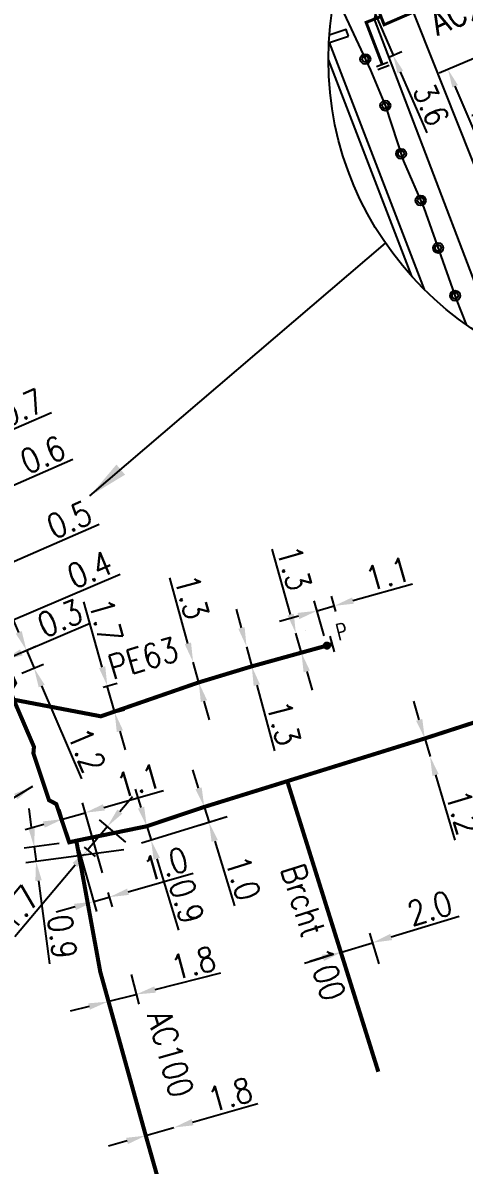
# Model space of a CAD drawing. Header units: millimetres. Extents: x 155997 to 157006, y 121209 to 122008.
# Drawn here: x 156611.3 to 156638.5, y 121338.4 to 121408.8 of the extents above; entities that cross this region are included whole.
import ezdxf
from ezdxf.enums import TextEntityAlignment as Align

# ---------------------------------------------------------------- set-up
doc = ezdxf.new("R2010")
doc.units = ezdxf.units.MM
for name, pattern in [('L_25_AP', [2000, 1000, 1000]), ('L_25_PE', [2000, 1000, 1000]), ('L_RAC_AP', [3.5, 2, -1.5])]:
    doc.linetypes.add(name, pattern=pattern)
doc.layers.get('0').update_dxf_attribs({"linetype": 'CONTINUOUS'})
for name, color, linetype in [('L_150', 1, 'CONTINUOUS'), ('L_300', 7, 'CONTINUOUS'), ('L_340', 7, 'CONTINUOUS'), ('L_420', 7, 'CONTINUOUS'), ('L_900', 7, 'CONTINUOUS')]:
    doc.layers.add(name, color=color, linetype=linetype)
doc.layers.add('L_170', color=7, linetype='CONTINUOUS', plot=False)
doc.styles.add('G_ROMANS', font='ROMANS.SHX', dxfattribs={"width": 0.75})
doc.styles.get("Standard").update_dxf_attribs({"font": 'romans.shx', "width": 0.85})
doc.dimstyles.get("Standard").update_dxf_attribs({"dimtxt": 1.5, "dimasz": 1.2, "dimexe": 0.625, "dimexo": 0.625, "dimgap": 0.25, "dimtad": 1, "dimdec": 1, "dimzin": 0, "dimdsep": 46, "dimtxsty": 'Standard', "dimcen": -0.5, "dimadec": 0, "dimazin": 0, "dimtfac": 1, "dimtdec": 1, "dimtmove": 0, "dimatfit": 3, "dimfxl": 0, "dimtolj": 1, "dimtzin": 0, "dimarcsym": 0})

# ---------------------------------------------------------------- blocks, each defined once
blk = doc.blocks.new('*D746')
at = {"layer": 'L_150', "color": 0, "linetype": 'Continuous', "lineweight": -2, "transparency": 16777216}
for p, q in [((156616.254, 121349.685), (156616.724, 121347.853)), ((156617.998, 121350.132), (156618.468, 121348.301)), ((156619.475, 121349.204), (156623.532, 121350.246)), ((156616.569, 121348.459), (156618.312, 121348.906)), ((156615.406, 121348.161), (156614.244, 121347.862))]:
    blk.add_line(p, q, dxfattribs=at)
at = {"layer": 'L_150', "color": 0, "linetype": 'Continuous', "transparency": 16777216}
for points in [[(156619.425, 121349.398), (156619.524, 121349.011), (156618.312, 121348.906)], [(156615.357, 121348.354), (156615.456, 121347.967), (156616.569, 121348.459)]]:
    blk.add_solid(points, dxfattribs=at)
at = {"layer": 'L_150', "color": 0, "linetype": 'Continuous', "transparency": 16777216, "insert": (156621.836, 121350.843), "char_height": 1.5, "attachment_point": 5, "rotation": 14.39022}
blk.add_mtext('\\A1;1.8', dxfattribs=at)
blk = doc.blocks.new('*D747')
at = {"layer": 'L_150', "color": 0, "linetype": 'Continuous', "lineweight": -2, "transparency": 16777216}
for p, q in [((156621.786, 121341.022), (156625.813, 121342.175)), ((156618.902, 121340.196), (156620.632, 121340.691)), ((156617.748, 121339.865), (156616.594, 121339.535))]:
    blk.add_line(p, q, dxfattribs=at)
at = {"layer": 'L_150', "color": 0, "linetype": 'Continuous', "transparency": 16777216}
for points in [[(156621.731, 121341.214), (156621.841, 121340.829), (156620.632, 121340.691)], [(156617.693, 121340.057), (156617.803, 121339.673), (156618.902, 121340.196)]]:
    blk.add_solid(points, dxfattribs=at)
at = {"layer": 'L_150', "color": 0, "linetype": 'Continuous', "transparency": 16777216, "insert": (156624.101, 121342.725), "char_height": 1.5, "attachment_point": 5, "rotation": 15.982}
blk.add_mtext('\\A1;1.8', dxfattribs=at)
blk = doc.blocks.new('*D716')
at = {"layer": 'L_150', "color": 0, "linetype": 'Continuous', "lineweight": -2, "transparency": 16777216}
for p, q in [((156635.768, 121365.846), (156635.427, 121366.996)), ((156636.108, 121364.695), (156636.434, 121363.592)), ((156636.775, 121362.442), (156637.963, 121358.424))]:
    blk.add_line(p, q, dxfattribs=at)
at = {"layer": 'L_150', "color": 0, "linetype": 'Continuous', "transparency": 16777216}
for points in [[(156635.959, 121365.902), (156635.576, 121365.789), (156636.108, 121364.695)], [(156636.966, 121362.498), (156636.583, 121362.385), (156636.434, 121363.592)]]:
    blk.add_solid(points, dxfattribs=at)
at = {"layer": 'L_150', "color": 0, "linetype": 'Continuous', "transparency": 16777216, "insert": (156638.498, 121360.141), "char_height": 1.5, "attachment_point": 5, "rotation": 286.47761}
blk.add_mtext('\\A1;1.2', dxfattribs=at)
blk = doc.blocks.new('*D728')
at = {"layer": 'L_150', "color": 0, "linetype": 'Continuous', "lineweight": -2, "transparency": 16777216}
for p, q in [((156616.211, 121369.093), (156615.09, 121373.13)), ((156616.28, 121367.867), (156617.134, 121368.104)), ((156616.986, 121366.299), (156616.532, 121367.937)), ((156616.735, 121366.229), (156617.589, 121366.466)), ((156617.307, 121365.143), (156617.628, 121363.986))]:
    blk.add_line(p, q, dxfattribs=at)
at = {"layer": 'L_150', "color": 0, "linetype": 'Continuous', "transparency": 16777216}
for points in [[(156616.403, 121369.147), (156616.018, 121369.04), (156616.532, 121367.937)], [(156617.5, 121365.196), (156617.115, 121365.089), (156616.986, 121366.299)]]:
    blk.add_solid(points, dxfattribs=at)
at = {"layer": 'L_150', "color": 0, "linetype": 'Continuous', "transparency": 16777216, "insert": (156616.453, 121371.957), "char_height": 1.5, "attachment_point": 5, "rotation": 285.51558}
blk.add_mtext('\\A1;1.7', dxfattribs=at)
blk = doc.blocks.new('*D729')
at = {"layer": 'L_150', "color": 0, "linetype": 'Continuous', "lineweight": -2, "transparency": 16777216}
for p, q in [((156621.501, 121370.562), (156620.38, 121374.598)), ((156622.17, 121368.153), (156621.822, 121369.406)), ((156622.491, 121366.997), (156622.812, 121365.84))]:
    blk.add_line(p, q, dxfattribs=at)
at = {"layer": 'L_150', "color": 0, "linetype": 'Continuous', "transparency": 16777216}
for points in [[(156621.694, 121370.615), (156621.308, 121370.508), (156621.822, 121369.406)], [(156622.683, 121367.05), (156622.298, 121366.943), (156622.17, 121368.153)]]:
    blk.add_solid(points, dxfattribs=at)
at = {"layer": 'L_150', "color": 0, "linetype": 'Continuous', "transparency": 16777216, "insert": (156621.744, 121373.426), "char_height": 1.5, "attachment_point": 5, "rotation": 285.51558}
blk.add_mtext('\\A1;1.3', dxfattribs=at)
blk = doc.blocks.new('*D730')
at = {"layer": 'L_150', "color": 0, "linetype": 'Continuous', "lineweight": -2, "transparency": 16777216}
for p, q in [((156624.808, 121371.51), (156624.498, 121372.669)), ((156625.118, 121370.351), (156625.441, 121369.143)), ((156625.751, 121367.984), (156626.833, 121363.937))]:
    blk.add_line(p, q, dxfattribs=at)
at = {"layer": 'L_150', "color": 0, "linetype": 'Continuous', "transparency": 16777216}
for points in [[(156625.001, 121371.561), (156624.614, 121371.458), (156625.118, 121370.351)], [(156625.944, 121368.035), (156625.557, 121367.932), (156625.441, 121369.143)]]:
    blk.add_solid(points, dxfattribs=at)
at = {"layer": 'L_150', "color": 0, "linetype": 'Continuous', "transparency": 16777216, "insert": (156627.413, 121365.639), "char_height": 1.5, "attachment_point": 5, "rotation": 284.97435}
blk.add_mtext('\\A1;1.3', dxfattribs=at)
blk = doc.blocks.new('*D731')
at = {"layer": 'L_340', "color": 0, "linetype": 'Continuous', "lineweight": -2, "transparency": 16777216}
for p, q in [((156631.68, 121373.201), (156635.361, 121374.243)), ((156629.906, 121371.027), (156629.297, 121373.176)), ((156629.467, 121372.575), (156630.526, 121372.874)), ((156630.624, 121372.529), (156630.355, 121373.476)), ((156628.313, 121372.248), (156627.158, 121371.921))]:
    blk.add_line(p, q, dxfattribs=at)
at = {"layer": 'L_340', "color": 0, "linetype": 'Continuous', "transparency": 16777216}
for points in [[(156631.626, 121373.394), (156631.735, 121373.009), (156630.526, 121372.874)], [(156628.258, 121372.44), (156628.367, 121372.055), (156629.467, 121372.575)]]:
    blk.add_solid(points, dxfattribs=at)
at = {"layer": 'L_340', "color": 0, "linetype": 'Continuous', "transparency": 16777216, "insert": (156633.825, 121374.848), "char_height": 1.5, "attachment_point": 5, "rotation": 15.80752}
blk.add_mtext('\\A1;1.1', dxfattribs=at)
blk = doc.blocks.new('*D732')
at = {"layer": 'L_340', "color": 0, "linetype": 'Continuous', "lineweight": -2, "transparency": 16777216}
for p, q in [((156627.836, 121372.337), (156626.695, 121376.368)), ((156628.504, 121369.98), (156628.163, 121371.183)), ((156628.765, 121371.353), (156628.765, 121371.353)), ((156629.475, 121370.255), (156627.902, 121369.81)), ((156628.831, 121368.825), (156629.157, 121367.671))]:
    blk.add_line(p, q, dxfattribs=at)
at = {"layer": 'L_340', "color": 0, "linetype": 'Continuous', "transparency": 16777216}
for points in [[(156628.029, 121372.392), (156627.644, 121372.283), (156628.163, 121371.183)], [(156629.023, 121368.88), (156628.638, 121368.771), (156628.504, 121369.98)]]:
    blk.add_solid(points, dxfattribs=at)
at = {"layer": 'L_340', "color": 0, "linetype": 'Continuous', "transparency": 16777216, "insert": (156628.064, 121375.203), "char_height": 1.5, "attachment_point": 5, "rotation": 285.80752}
blk.add_mtext('\\A1;1.3', dxfattribs=at)
blk = doc.blocks.new('L_340_07')
at = {"color": 0, "linetype": 'Continuous', "const_width": 0.25, "flags": 128}
blk.add_lwpolyline([(0, 0), (0.35, 0)], dxfattribs=at)
at = {"color": 0, "linetype": 'Continuous', "flags": 128}
blk.add_lwpolyline([(0.35, -0.5), (0.35, 0.5)], dxfattribs=at)
at = {"color": 0, "linetype": 'Continuous', "width": 0.75, "flags": 3}
for tag, p in [('DEF_LEG', (0.723, -3.465)), ('DEF_COUP', (0.723, -5.965)), ('DEF_TYPE', (0.723, -8.465))]:
    blk.add_attdef(tag, text='', height=1.2, dxfattribs=at).set_placement(p, align=Align.MIDDLE)
blk = doc.blocks.new('*D745')
at = {"layer": 'L_150', "color": 0, "linetype": 'Continuous', "lineweight": -2, "transparency": 16777216}
for p, q in [((156606.14, 121381.78), (156613.093, 121384.814)), ((156604.399, 121381.02), (156605.04, 121381.3)), ((156603.299, 121380.54), (156602.199, 121380.06))]:
    blk.add_line(p, q, dxfattribs=at)
at = {"layer": 'L_150', "color": 0, "linetype": 'Continuous', "transparency": 16777216}
for points in [[(156606.06, 121381.963), (156606.22, 121381.596), (156605.04, 121381.3)], [(156603.219, 121380.723), (156603.379, 121380.356), (156604.399, 121381.02)]]:
    blk.add_solid(points, dxfattribs=at)
at = {"layer": 'L_150', "color": 0, "linetype": 'Continuous', "transparency": 16777216, "insert": (156611.24, 121385.096), "char_height": 1.5, "attachment_point": 5, "rotation": 23.57473}
blk.add_mtext('\\A1;0.7', dxfattribs=at)
blk = doc.blocks.new('*D694')
at = {"layer": 'L_150', "color": 0, "linetype": 'Continuous', "lineweight": -2, "transparency": 16777216}
for p, q in [((156607.423, 121378.857), (156614.405, 121381.921)), ((156605.775, 121378.134), (156606.324, 121378.375)), ((156604.676, 121377.651), (156603.577, 121377.169))]:
    blk.add_line(p, q, dxfattribs=at)
at = {"layer": 'L_150', "color": 0, "linetype": 'Continuous', "transparency": 16777216}
for points in [[(156607.343, 121379.04), (156607.503, 121378.674), (156606.324, 121378.375)], [(156604.595, 121377.834), (156604.756, 121377.468), (156605.775, 121378.134)]]:
    blk.add_solid(points, dxfattribs=at)
at = {"layer": 'L_150', "color": 0, "linetype": 'Continuous', "transparency": 16777216, "insert": (156612.551, 121382.2), "char_height": 1.5, "attachment_point": 5, "rotation": 23.69729}
blk.add_mtext('\\A1;0.6', dxfattribs=at)
blk = doc.blocks.new('*D695')
at = {"layer": 'L_150', "color": 0, "linetype": 'Continuous', "lineweight": -2, "transparency": 16777216}
for p, q in [((156611.229, 121370.004), (156615.465, 121371.812)), ((156609.849, 121369.415), (156610.125, 121369.533)), ((156608.746, 121368.944), (156607.642, 121368.472))]:
    blk.add_line(p, q, dxfattribs=at)
at = {"layer": 'L_150', "color": 0, "linetype": 'Continuous', "transparency": 16777216}
for points in [[(156611.15, 121370.188), (156611.307, 121369.82), (156610.125, 121369.533)], [(156608.667, 121369.128), (156608.824, 121368.76), (156609.849, 121369.415)]]:
    blk.add_solid(points, dxfattribs=at)
at = {"layer": 'L_150', "color": 0, "linetype": 'Continuous', "transparency": 16777216, "insert": (156613.614, 121372.109), "char_height": 1.5, "attachment_point": 5, "rotation": 23.1204}
blk.add_mtext('\\A1;0.3', dxfattribs=at)
blk = doc.blocks.new('*D696')
at = {"layer": 'L_150', "color": 0, "linetype": 'Continuous', "lineweight": -2, "transparency": 16777216}
for p, q in [((156611.86, 121359.193), (156611.704, 121360.383)), ((156613.564, 121358.207), (156611.397, 121357.922)), ((156617.543, 121357.823), (156611.515, 121357.029)), ((156612.017, 121358.003), (156612.135, 121357.111)), ((156612.291, 121355.921), (156612.967, 121350.796))]:
    blk.add_line(p, q, dxfattribs=at)
at = {"layer": 'L_150', "color": 0, "linetype": 'Continuous', "transparency": 16777216}
for points in [[(156612.059, 121359.219), (156611.662, 121359.167), (156612.017, 121358.003)], [(156612.49, 121355.947), (156612.093, 121355.895), (156612.135, 121357.111)]]:
    blk.add_solid(points, dxfattribs=at)
at = {"layer": 'L_150', "color": 0, "linetype": 'Continuous', "transparency": 16777216, "insert": (156613.755, 121352.468), "char_height": 1.5, "attachment_point": 5, "rotation": 277.50463}
blk.add_mtext('\\A1;0.9', dxfattribs=at)
blk = doc.blocks.new('*D697')
at = {"layer": 'L_150', "color": 0, "linetype": 'Continuous', "lineweight": -2, "transparency": 16777216}
for p, q in [((156614.791, 121357.787), (156615.864, 121354.03)), ((156617.808, 121355.235), (156621.836, 121356.387)), ((156615.693, 121354.631), (156616.654, 121354.906)), ((156616.57, 121355.2), (156616.826, 121354.305)), ((156614.539, 121354.301), (156613.385, 121353.971))]:
    blk.add_line(p, q, dxfattribs=at)
at = {"layer": 'L_150', "color": 0, "linetype": 'Continuous', "transparency": 16777216}
for points in [[(156617.753, 121355.428), (156617.863, 121355.043), (156616.654, 121354.906)], [(156614.484, 121354.493), (156614.594, 121354.109), (156615.693, 121354.631)]]:
    blk.add_solid(points, dxfattribs=at)
at = {"layer": 'L_150', "color": 0, "linetype": 'Continuous', "transparency": 16777216, "insert": (156620.124, 121356.937), "char_height": 1.5, "attachment_point": 5, "rotation": 15.94882}
blk.add_mtext('\\A1;1.0', dxfattribs=at)
blk = doc.blocks.new('*D698')
at = {"layer": 'L_150', "color": 0, "linetype": 'Continuous', "lineweight": -2, "transparency": 16777216}
for p, q in [((156616.319, 121360.444), (156619.997, 121361.495)), ((156614.012, 121358.889), (156613.603, 121360.318)), ((156616.227, 121356.402), (156614.994, 121360.715)), ((156613.775, 121359.717), (156615.166, 121360.114)), ((156612.621, 121359.387), (156611.467, 121359.057))]:
    blk.add_line(p, q, dxfattribs=at)
at = {"layer": 'L_150', "color": 0, "linetype": 'Continuous', "transparency": 16777216}
for points in [[(156616.264, 121360.636), (156616.374, 121360.252), (156615.166, 121360.114)], [(156612.566, 121359.579), (156612.676, 121359.195), (156613.775, 121359.717)]]:
    blk.add_solid(points, dxfattribs=at)
at = {"layer": 'L_150', "color": 0, "linetype": 'Continuous', "transparency": 16777216, "insert": (156618.46, 121362.096), "char_height": 1.5, "attachment_point": 5, "rotation": 15.94882}
blk.add_mtext('\\A1;1.1', dxfattribs=at)
blk = doc.blocks.new('L_300_12')
at = {"color": 0, "linetype": 'Continuous', "const_width": 0.248, "flags": 128}
blk.add_lwpolyline([(-0.126, 0, 1), (0.126, 0, 1)], format="xyb", close=True, dxfattribs=at)
at = {"linetype": 'Continuous', "style": 'G_ROMANS', "width": 0.75}
blk.add_attdef('P', text='', height=1, dxfattribs=at).set_placement((0, 1.331), align=Align.MIDDLE_CENTER)
at = {"color": 0, "linetype": 'Continuous', "width": 0.75, "flags": 3}
for tag, p in [('DEF_LEG', (0, -5)), ('DEF_COUP', (0, -7.5)), ('DEF_TYPE', (0, -10))]:
    blk.add_attdef(tag, text='', height=1.2, dxfattribs=at).set_placement(p, align=Align.MIDDLE)
blk = doc.blocks.new('*D715')
at = {"layer": 'L_340', "color": 0, "linetype": 'Continuous', "lineweight": -2, "transparency": 16777216}
for p, q in [((156610.427, 121371.882), (156617.329, 121374.829)), ((156608.91, 121371.487), (156609.247, 121370.698)), ((156607.898, 121370.802), (156606.794, 121370.331)), ((156609.002, 121371.273), (156609.323, 121371.411))]:
    blk.add_line(p, q, dxfattribs=at)
at = {"layer": 'L_340', "color": 0, "linetype": 'Continuous', "transparency": 16777216}
for points in [[(156610.349, 121372.066), (156610.506, 121371.698), (156609.323, 121371.411)], [(156607.819, 121370.986), (156607.976, 121370.618), (156609.002, 121371.273)]]:
    blk.add_solid(points, dxfattribs=at)
at = {"layer": 'L_340', "color": 0, "linetype": 'Continuous', "transparency": 16777216, "insert": (156615.45, 121375.114), "char_height": 1.5, "attachment_point": 5, "rotation": 23.1204}
blk.add_mtext('\\A1;0.4', dxfattribs=at)
blk = doc.blocks.new('*D903')
at = {"layer": 'L_150', "color": 0, "linetype": 'Continuous', "lineweight": -2, "transparency": 16777216}
for p, q in [((156611.07, 121371.241), (156610.599, 121372.344)), ((156610.7, 121369.778), (156612.116, 121370.382)), ((156611.541, 121370.137), (156612.011, 121369.036)), ((156611.259, 121368.715), (156612.586, 121369.282)), ((156612.482, 121367.933), (156614.929, 121362.202))]:
    blk.add_line(p, q, dxfattribs=at)
at = {"layer": 'L_150', "color": 0, "linetype": 'Continuous', "transparency": 16777216}
for points in [[(156611.254, 121371.319), (156610.886, 121371.162), (156611.541, 121370.137)], [(156612.666, 121368.011), (156612.298, 121367.854), (156612.011, 121369.036)]]:
    blk.add_solid(points, dxfattribs=at)
at = {"layer": 'L_150', "color": 0, "linetype": 'Continuous', "transparency": 16777216, "insert": (156615.261, 121363.97), "char_height": 1.5, "attachment_point": 5, "rotation": 293.1204}
blk.add_mtext('\\A1;1.2', dxfattribs=at)
blk = doc.blocks.new('*D904')
at = {"layer": 'L_150', "color": 0, "linetype": 'Continuous', "lineweight": -2, "transparency": 16777216}
for p, q in [((156609.133, 121374.913), (156616.036, 121377.906)), ((156607.573, 121374.236), (156608.032, 121374.435)), ((156606.472, 121373.759), (156605.371, 121373.282))]:
    blk.add_line(p, q, dxfattribs=at)
at = {"layer": 'L_150', "color": 0, "linetype": 'Continuous', "transparency": 16777216}
for points in [[(156609.054, 121375.096), (156609.213, 121374.729), (156608.032, 121374.435)], [(156606.393, 121373.942), (156606.552, 121373.575), (156607.573, 121374.236)]]:
    blk.add_solid(points, dxfattribs=at)
at = {"layer": 'L_150', "color": 0, "linetype": 'Continuous', "transparency": 16777216, "insert": (156614.184, 121378.192), "char_height": 1.5, "attachment_point": 5, "rotation": 23.43951}
blk.add_mtext('\\A1;0.5', dxfattribs=at)
blk = doc.blocks.new('t322o')
at = {"color": 0, "linetype": 'Continuous'}
for radius in [0.25, 0.15]:
    blk.add_circle((0, 0), radius, dxfattribs=at)
blk = doc.blocks.new('*D995')
at = {"layer": 'L_340', "color": 0, "linetype": 'Continuous', "lineweight": -2, "transparency": 16777216}
for p, q in [((156664.36, 121349.49), (156654.048, 121345.019)), ((156654.12, 121346.032), (156653.762, 121346.857)), ((156654.478, 121345.206), (156655.89, 121341.949)), ((156655.714, 121341.872), (156656.32, 121342.135)), ((156656.248, 121341.123), (156657.552, 121338.115))]:
    blk.add_line(p, q, dxfattribs=at)
at = {"layer": 'L_340', "color": 0, "linetype": 'Continuous', "transparency": 16777216}
for points in [[(156654.258, 121346.091), (156653.982, 121345.972), (156654.478, 121345.206)], [(156656.386, 121341.183), (156656.111, 121341.063), (156655.89, 121341.949)]]:
    blk.add_solid(points, dxfattribs=at)
at = {"layer": 'L_340', "color": 0, "linetype": 'Continuous', "transparency": 16777216, "insert": (156657.767, 121339.504), "char_height": 1.125, "attachment_point": 5, "rotation": 293.4395}
blk.add_mtext('\\A1;3.6', dxfattribs=at)
blk = doc.blocks.new('*D999')
at = {"layer": 'L_150', "color": 0, "linetype": 'Continuous', "lineweight": -2, "transparency": 16777216}
for p, q in [((156666.452, 121344.59), (156658.171, 121341.054)), ((156661.628, 121334.151), (156658.955, 121340.41)), ((156669.434, 121336.506), (156661.55, 121333.14))]:
    blk.add_line(p, q, dxfattribs=at)
at = {"layer": 'L_150', "color": 0, "linetype": 'Continuous', "transparency": 16777216}
for points in [[(156659.093, 121340.469), (156658.817, 121340.352), (156658.602, 121341.238)], [(156661.765, 121334.21), (156661.49, 121334.092), (156661.981, 121333.324)]]:
    blk.add_solid(points, dxfattribs=at)
at = {"layer": 'L_150', "color": 0, "linetype": 'Continuous', "transparency": 16777216, "insert": (156660.58, 121338.515), "char_height": 1.125, "attachment_point": 5, "rotation": 293.1204}
blk.add_mtext('\\A1;7.6', dxfattribs=at)
blk = doc.blocks.new('L_340_06')
at = {"color": 0, "linetype": 'Continuous', "const_width": 0.25, "flags": 128}
blk.add_lwpolyline([(0, 0), (0.35, 0)], dxfattribs=at)
at = {"color": 0, "linetype": 'Continuous', "flags": 128}
for points in [[(0.35, -0.5), (0.35, 0.5)], [(0.6, -0.5), (0.6, 0.5)]]:
    blk.add_lwpolyline(points, dxfattribs=at)
at = {"color": 0, "linetype": 'Continuous', "width": 0.75, "flags": 3}
for tag, p in [('DEF_LEG', (0, -10)), ('DEF_COUP', (0, -12.5)), ('DEF_TYPE', (0, -15))]:
    blk.add_attdef(tag, text='', height=1.2, dxfattribs=at).set_placement(p, align=Align.MIDDLE)
blk = doc.blocks.new('*D906')
at = {"layer": 'L_150', "color": 0, "linetype": 'Continuous', "lineweight": -2, "transparency": 16777216}
for p, q in [((156622.16, 121361.619), (156621.808, 121362.766)), ((156622.511, 121360.472), (156622.804, 121359.516)), ((156623.932, 121359.861), (156622.207, 121359.333)), ((156623.156, 121358.368), (156624.383, 121354.363))]:
    blk.add_line(p, q, dxfattribs=at)
at = {"layer": 'L_150', "color": 0, "linetype": 'Continuous', "transparency": 16777216}
for points in [[(156622.351, 121361.678), (156621.968, 121361.561), (156622.511, 121360.472)], [(156623.347, 121358.427), (156622.965, 121358.31), (156622.804, 121359.516)]]:
    blk.add_solid(points, dxfattribs=at)
at = {"layer": 'L_150', "color": 0, "linetype": 'Continuous', "transparency": 16777216, "insert": (156624.902, 121356.085), "char_height": 1.5, "attachment_point": 5, "rotation": 287.03855}
blk.add_mtext('\\A1;1.0', dxfattribs=at)
blk = doc.blocks.new('*D907')
at = {"layer": 'L_150', "color": 0, "linetype": 'Continuous', "lineweight": -2, "transparency": 16777216}
for p, q in [((156618.613, 121360.427), (156618.261, 121361.575)), ((156623.932, 121359.861), (156618.63, 121358.236)), ((156618.964, 121359.28), (156619.228, 121358.42)), ((156619.58, 121357.272), (156620.928, 121352.874))]:
    blk.add_line(p, q, dxfattribs=at)
at = {"layer": 'L_150', "color": 0, "linetype": 'Continuous', "transparency": 16777216}
for points in [[(156618.804, 121360.486), (156618.421, 121360.369), (156618.964, 121359.28)], [(156619.771, 121357.331), (156619.388, 121357.214), (156619.228, 121358.42)]]:
    blk.add_solid(points, dxfattribs=at)
at = {"layer": 'L_150', "color": 0, "linetype": 'Continuous', "transparency": 16777216, "insert": (156621.428, 121354.654), "char_height": 1.5, "attachment_point": 5, "rotation": 287.03855}
blk.add_mtext('\\A1;0.9', dxfattribs=at)
blk = doc.blocks.new('*D911')
at = {"layer": 'L_150', "color": 0, "linetype": 'Continuous', "lineweight": -2, "transparency": 16777216}
for p, q in [((156617.308, 121360.187), (156618.079, 121361.107)), ((156617.683, 121358.306), (156616.058, 121359.669)), ((156616.537, 121359.268), (156615.312, 121357.807)), ((156615.098, 121357.986), (156615.791, 121357.405)), ((156614.541, 121356.887), (156610.82, 121352.449))]:
    blk.add_line(p, q, dxfattribs=at)
at = {"layer": 'L_150', "color": 0, "linetype": 'Continuous', "transparency": 16777216}
for points in [[(156617.155, 121360.316), (156617.461, 121360.059), (156616.537, 121359.268)], [(156614.388, 121357.016), (156614.694, 121356.759), (156615.312, 121357.807)]]:
    blk.add_solid(points, dxfattribs=at)
at = {"layer": 'L_150', "color": 0, "linetype": 'Continuous', "transparency": 16777216, "insert": (156611.014, 121354.237), "char_height": 1.5, "attachment_point": 5, "rotation": 50.02049}
blk.add_mtext('\\A1;1.7', dxfattribs=at)
blk = doc.blocks.new('*D912')
at = {"layer": 'L_170', "color": 0, "linetype": 'Continuous', "lineweight": -2, "transparency": 16777216}
for p, q in [((156634.043, 121352.448), (156638.223, 121353.729)), ((156633.295, 121350.795), (156632.713, 121352.694)), ((156633.061, 121344.731), (156630.801, 121352.108)), ((156630.984, 121351.511), (156632.896, 121352.097)), ((156629.836, 121351.159), (156628.689, 121350.807))]:
    blk.add_line(p, q, dxfattribs=at)
at = {"layer": 'L_170', "color": 0, "linetype": 'Continuous', "transparency": 16777216}
for points in [[(156633.985, 121352.639), (156634.102, 121352.257), (156632.896, 121352.097)], [(156629.778, 121351.35), (156629.895, 121350.968), (156630.984, 121351.511)]]:
    blk.add_solid(points, dxfattribs=at)
at = {"layer": 'L_170', "color": 0, "linetype": 'Continuous', "transparency": 16777216, "insert": (156636.414, 121354.221), "char_height": 1.5, "attachment_point": 5, "rotation": 17.03855}
blk.add_mtext('\\A1;2.0', dxfattribs=at)
blk = doc.blocks.new('detail03')
at = {"layer": 'L_150', "linetype": 'L_25_AP', "ltscale": 0.5, "const_width": 0.15, "flags": 128}
for points in [[(156653.827, 121347.642), (156655.295, 121343.849), (156655.451, 121343.448), (156665.239, 121347.691)], [(156655.295, 121343.849), (156654.562, 121343.565), (156655.284, 121341.686)]]:
    blk.add_lwpolyline(points, dxfattribs=at)
at = {"layer": 'L_900', "color": 7, "linetype": 'Continuous'}
for points in [[(156654.633, 121349.365), (156655.26, 121347.953), (156655.804, 121346.813), (156661.02, 121333.657), (156663.394, 121326.648)], [(156655.804, 121346.813), (156654.957, 121343.718), (156661.082, 121327.671)], [(156653.463, 121344.019), (156654.777, 121341.201), (156655.518, 121339.428), (156656.407, 121336.714), (156657.407, 121334.42), (156659.012, 121329.912), (156659.492, 121328.655)], [(156653.692, 121342.879), (156653.582, 121343.212), (156652.742, 121342.935)], [(156657.436, 121330.376), (156652.749, 121342.568), (156653.692, 121342.879)], [(156652.697, 121341.727), (156656.808, 121331.034)]]:
    blk.add_lwpolyline(points, dxfattribs=at)
at = {"layer": 'L_900', "color": 7, "linetype": 'Continuous', "ltscale": 0.5}
blk.add_circle((156668.691, 121341.738), 15.993, dxfattribs=at)
at = {"layer": 'L_340', "ltscale": 0.5, "xscale": 0.6, "yscale": 0.6, "zscale": 0.6, "rotation": 291.027827190522}
blk.add_blockref('L_340_06', (156655.284, 121341.686), dxfattribs=at)
at = {"layer": 'L_900', "color": 7, "linetype": 'Continuous'}
for p, rotation in [((156654.52, 121341.754), 294.999973089141), ((156655.507, 121339.457), 292.685241207912), ((156656.287, 121337.082), 288.1285843359681), ((156657.251, 121334.777), 293.550057064069), ((156658.115, 121332.432), 289.593333495888), ((156658.953, 121330.076), 289.593333495888)]:
    blk.add_blockref('t322o', p, dxfattribs=dict(at, rotation=rotation))
at = {"layer": 'L_150', "linetype": 'Continuous', "width": 0.85}
blk.add_text('AC250', height=1.25, rotation=24.0652, dxfattribs=at).set_placement((156658.075, 121342.897))
at = {"layer": 'L_150', "linetype": 'Continuous'}
dim = blk.add_linear_dim(base=(156658.602, 121341.238), p1=(156669.865, 121336.69), p2=(156666.883, 121344.774), angle=293.1204, text='7.6', dimstyle='Standard', override={"dimscale": 0.75, "dimatfit": 0}, dxfattribs=at)
dim.commit()
dim.dimension.update_dxf_attribs({"geometry": '*D999', "text_midpoint": (156659.89, 121338.22), "dimtype": 160})
at = {"layer": 'L_340', "linetype": 'Continuous'}
dim = blk.add_linear_dim(base=(156654.478, 121345.206), p1=(156655.284, 121341.686), p2=(156664.79, 121349.677), angle=293.4395, text='3.6', dimstyle='Standard', override={"dimscale": 0.75, "dimatfit": 0}, dxfattribs=at)
dim.commit()
dim.dimension.update_dxf_attribs({"geometry": '*D995', "text_midpoint": (156657.079, 121339.206), "dimtype": 160})

msp = doc.modelspace()

# ---------------------------------------------------------------- linework, layer by layer
at = {"layer": 'L_150', "linetype": 'L_25_AP', "ltscale": 0.5, "const_width": 0.25, "flags": 128}
for points in [[(156652.302, 121369.739), (156646.942, 121368.205), (156636.108, 121364.695), (156636.108, 121364.695), (156627.629, 121362.061), (156622.511, 121360.472), (156618.964, 121359.28), (156614.619, 121358.388), (156614.183, 121358.288), (156613.382, 121360.651), (156612.937, 121360.885), (156611.972, 121363.78), (156612.007, 121364.179), (156610.756, 121367.087), (156610.547, 121367.625), (156610.848, 121368.111), (156610.685, 121368.47), (156610.521, 121368.83), (156610.038, 121368.932), (156609.849, 121369.415), (156608.828, 121371.697), (156608.665, 121372.062), (156608.481, 121372.45), (156608.185, 121372.802), (156607.573, 121374.236), (156605.775, 121378.134), (156605.775, 121378.134), (156604.399, 121381.02), (156602.103, 121386.023), (156600.48, 121389.538), (156598.368, 121394.355), (156597.834, 121395.322), (156596.15, 121398.787), (156593.918, 121403.231), (156591.254, 121408.78), (156587.992, 121415.78), (156586.74, 121418.347), (156585.586, 121420.834), (156584.335, 121423.293), (156579.332, 121434.207), (156579.13, 121436.492), (156579.082, 121437.041)], [(156621.149, 121331.164), (156620.651, 121334.022), (156618.902, 121340.196), (156616.099, 121350.29), (156614.619, 121358.388)]]:
    msp.add_lwpolyline(points, dxfattribs=at)
at = {"layer": 'L_150', "linetype": 'L_25_PE', "ltscale": 0.5, "const_width": 0.25, "flags": 128}
msp.add_lwpolyline([(156630.076, 121370.425), (156625.441, 121369.143), (156622.17, 121368.153), (156616.133, 121366.062), (156610.756, 121367.087)], dxfattribs=at)
at = {"layer": 'L_170', "linetype": 'L_RAC_AP', "ltscale": 0.5, "const_width": 0.25, "flags": 128}
msp.add_lwpolyline([(156627.629, 121362.061), (156633.245, 121344.134)], dxfattribs=at)

# ---------------------------------------------------------------- block references
at = {"layer": 'L_300'}
ref = msp.add_blockref('L_300_12', (156630.076, 121370.425), dxfattribs=dict(at, rotation=259.0792610543552))
ref.add_attrib('P', 'P', dxfattribs={"layer": '0', "linetype": 'Continuous', "height": 1, "rotation": 14.65797, "style": 'G_ROMANS', "width": 0.75}).set_placement((156630.987, 121371.292), align=Align.MIDDLE_CENTER)
at = {"layer": 'L_340', "rotation": 15.46270928453784}
msp.add_blockref('L_340_07', (156630.076, 121370.425), dxfattribs=at)
at = {"layer": 'L_900', "color": 7, "linetype": 'Continuous', "xscale": 1.25, "yscale": 1.25, "zscale": 1.25}
msp.add_blockref('detail03', (-39185.71, -30270.585), dxfattribs=at)

# ---------------------------------------------------------------- texts
at = {"layer": 'L_150', "linetype": 'Continuous', "width": 0.85}
for s, rotation, p in [('PE63', 16.30781, (156616.861, 121368.316)), ('AC100', 285.86322, (156618.968, 121347.63))]:
    msp.add_text(s, height=1.5, rotation=rotation, dxfattribs=at).set_placement(p)
at = {"layer": 'L_170', "linetype": 'Continuous', "width": 0.85}
msp.add_text('Brcht 100', height=1.5, rotation=287.54608, dxfattribs=at).set_placement((156627.209, 121356.659))

# ---------------------------------------------------------------- dimensions: what is measured, and where the dimension line sits
at = {"layer": 'L_150', "linetype": 'Continuous'}
for base, p1, p2, angle, picture, middle in [((156605.04, 121381.3), (156604.399, 121381.02), (156605.04, 121381.3), 203.57473, '*D745', (156611.64, 121384.18)), ((156606.324, 121378.375), (156605.775, 121378.134), (156606.324, 121378.375), 203.69729, '*D694', (156612.953, 121381.284)), ((156608.032, 121374.435), (156607.573, 121374.236), (156608.032, 121374.435), 203.43951, '*D904', (156614.582, 121377.275)), ((156621.822, 121369.406), (156622.17, 121368.153), (156621.822, 121369.406), 285.51558, '*D729', (156620.78, 121373.158)), ((156610.125, 121369.533), (156609.849, 121369.415), (156610.125, 121369.533), 203.1204, '*D695', (156614.007, 121371.19)), ((156616.532, 121367.937), (156616.133, 121366.062), (156615.678, 121367.7), 285.51558, '*D728', (156615.49, 121371.69)), ((156611.541, 121370.137), (156610.685, 121368.47), (156610.125, 121369.533), 293.1204, '*D903', (156614.342, 121363.577)), ((156625.11765, 121370.35055), (156625.44063, 121369.143), (156625.11765, 121370.35055), 284.97435, '*D730', (156626.44696, 121365.38061)), ((156636.434, 121363.592), (156636.108, 121364.695), (156636.434, 121363.592), 106.47761, '*D716', (156637.539, 121359.858)), ((156622.804, 121359.516), (156622.511, 121360.472), (156624.53, 121360.045), 107.03855, '*D906', (156623.946, 121355.792)), ((156619.228, 121358.42), (156618.964, 121359.28), (156624.53, 121360.045), 107.03855, '*D907', (156620.472, 121354.361)), ((156612.135, 121357.111), (156614.183, 121358.288), (156618.162, 121357.905), 97.50463, '*D696', (156612.763, 121352.338)), ((156616.654, 121354.906), (156614.619, 121358.388), (156616.398, 121355.801), 195.94882, '*D697', (156620.399, 121355.976)), ((156618.312, 121348.906), (156616.099, 121350.29), (156617.842, 121350.738), 194.39022, '*D746', (156622.085, 121349.874)), ((156620.632, 121340.691), (156618.902, 121340.196), (156620.632, 121340.691), 195.982, '*D747', (156624.376, 121341.764))]:
    dim = msp.add_linear_dim(base=base, p1=p1, p2=p2, angle=angle, dimstyle='Standard', override={"dimatfit": 0}, dxfattribs=at)
    dim.commit()
    dim.dimension.update_dxf_attribs({"geometry": picture, "text_midpoint": middle, "dimtype": 160})
for base, p1, p2, angle, text, picture, middle in [((156615.166, 121360.114), (156614.183, 121358.288), (156616.398, 121355.801), 195.94882, '1.1', '*D698', (156618.735, 121361.134)), ((156616.537, 121359.268), (156614.619, 121358.388), (156618.162, 121357.905), 230.02049, '1.7', '*D911', (156611.78, 121353.595))]:
    dim = msp.add_linear_dim(base=base, p1=p1, p2=p2, angle=angle, text=text, dimstyle='Standard', override={"dimatfit": 0}, dxfattribs=at)
    dim.commit()
    dim.dimension.update_dxf_attribs({"geometry": picture, "text_midpoint": middle, "dimtype": 160})
at = {"layer": 'L_170', "linetype": 'Continuous'}
dim = msp.add_linear_dim(base=(156632.896, 121352.097), p1=(156633.245, 121344.134), p2=(156633.478, 121350.197), angle=197.03855, dimstyle='Standard', override={"dimatfit": 0}, dxfattribs=at)
dim.commit()
dim.dimension.update_dxf_attribs({"geometry": '*D912', "text_midpoint": (156636.707, 121353.264), "dimtype": 160})
at = {"layer": 'L_340', "linetype": 'Continuous'}
for base, p1, p2, angle, picture, middle in [((156609.3235, 121371.4106), (156608.6647, 121372.0622), (156609.3235, 121371.4106), 203.1204, '*D715', (156615.8426, 121374.194)), ((156628.163, 121371.183), (156630.076, 121370.425), (156628.163, 121371.183), 285.80752, '*D732', (156627.102, 121374.93)), ((156630.526, 121372.874), (156630.076, 121370.425), (156630.794, 121371.928), 195.80752, '*D731', (156634.098, 121373.886))]:
    dim = msp.add_linear_dim(base=base, p1=p1, p2=p2, angle=angle, dimstyle='Standard', override={"dimatfit": 0}, dxfattribs=at)
    dim.commit()
    dim.dimension.update_dxf_attribs({"geometry": picture, "text_midpoint": middle, "dimtype": 160})

# ---------------------------------------------------------------- leaders
at = {"layer": 'L_420', "linetype": 'Continuous', "ltscale": 0.5, "annotation_type": 0, "has_hookline": 1, "hookline_direction": 1, "text_width": 15.057, "horizontal_direction": (0.929608, 0.36855, 0)}
msp.add_leader([(156611.917, 121361.731), (156599.783, 121354.447)], dimstyle='Standard', dxfattribs=at)
at = {"layer": 'L_900', "color": 7, "linetype": 'Continuous', "ltscale": 0.5}
msp.add_leader([(156615.46, 121379.655), (156633.687, 121395.25)], dimstyle='Standard', override={"dimasz": 2.5}, dxfattribs=at)

doc.saveas('drawing.dxf')
